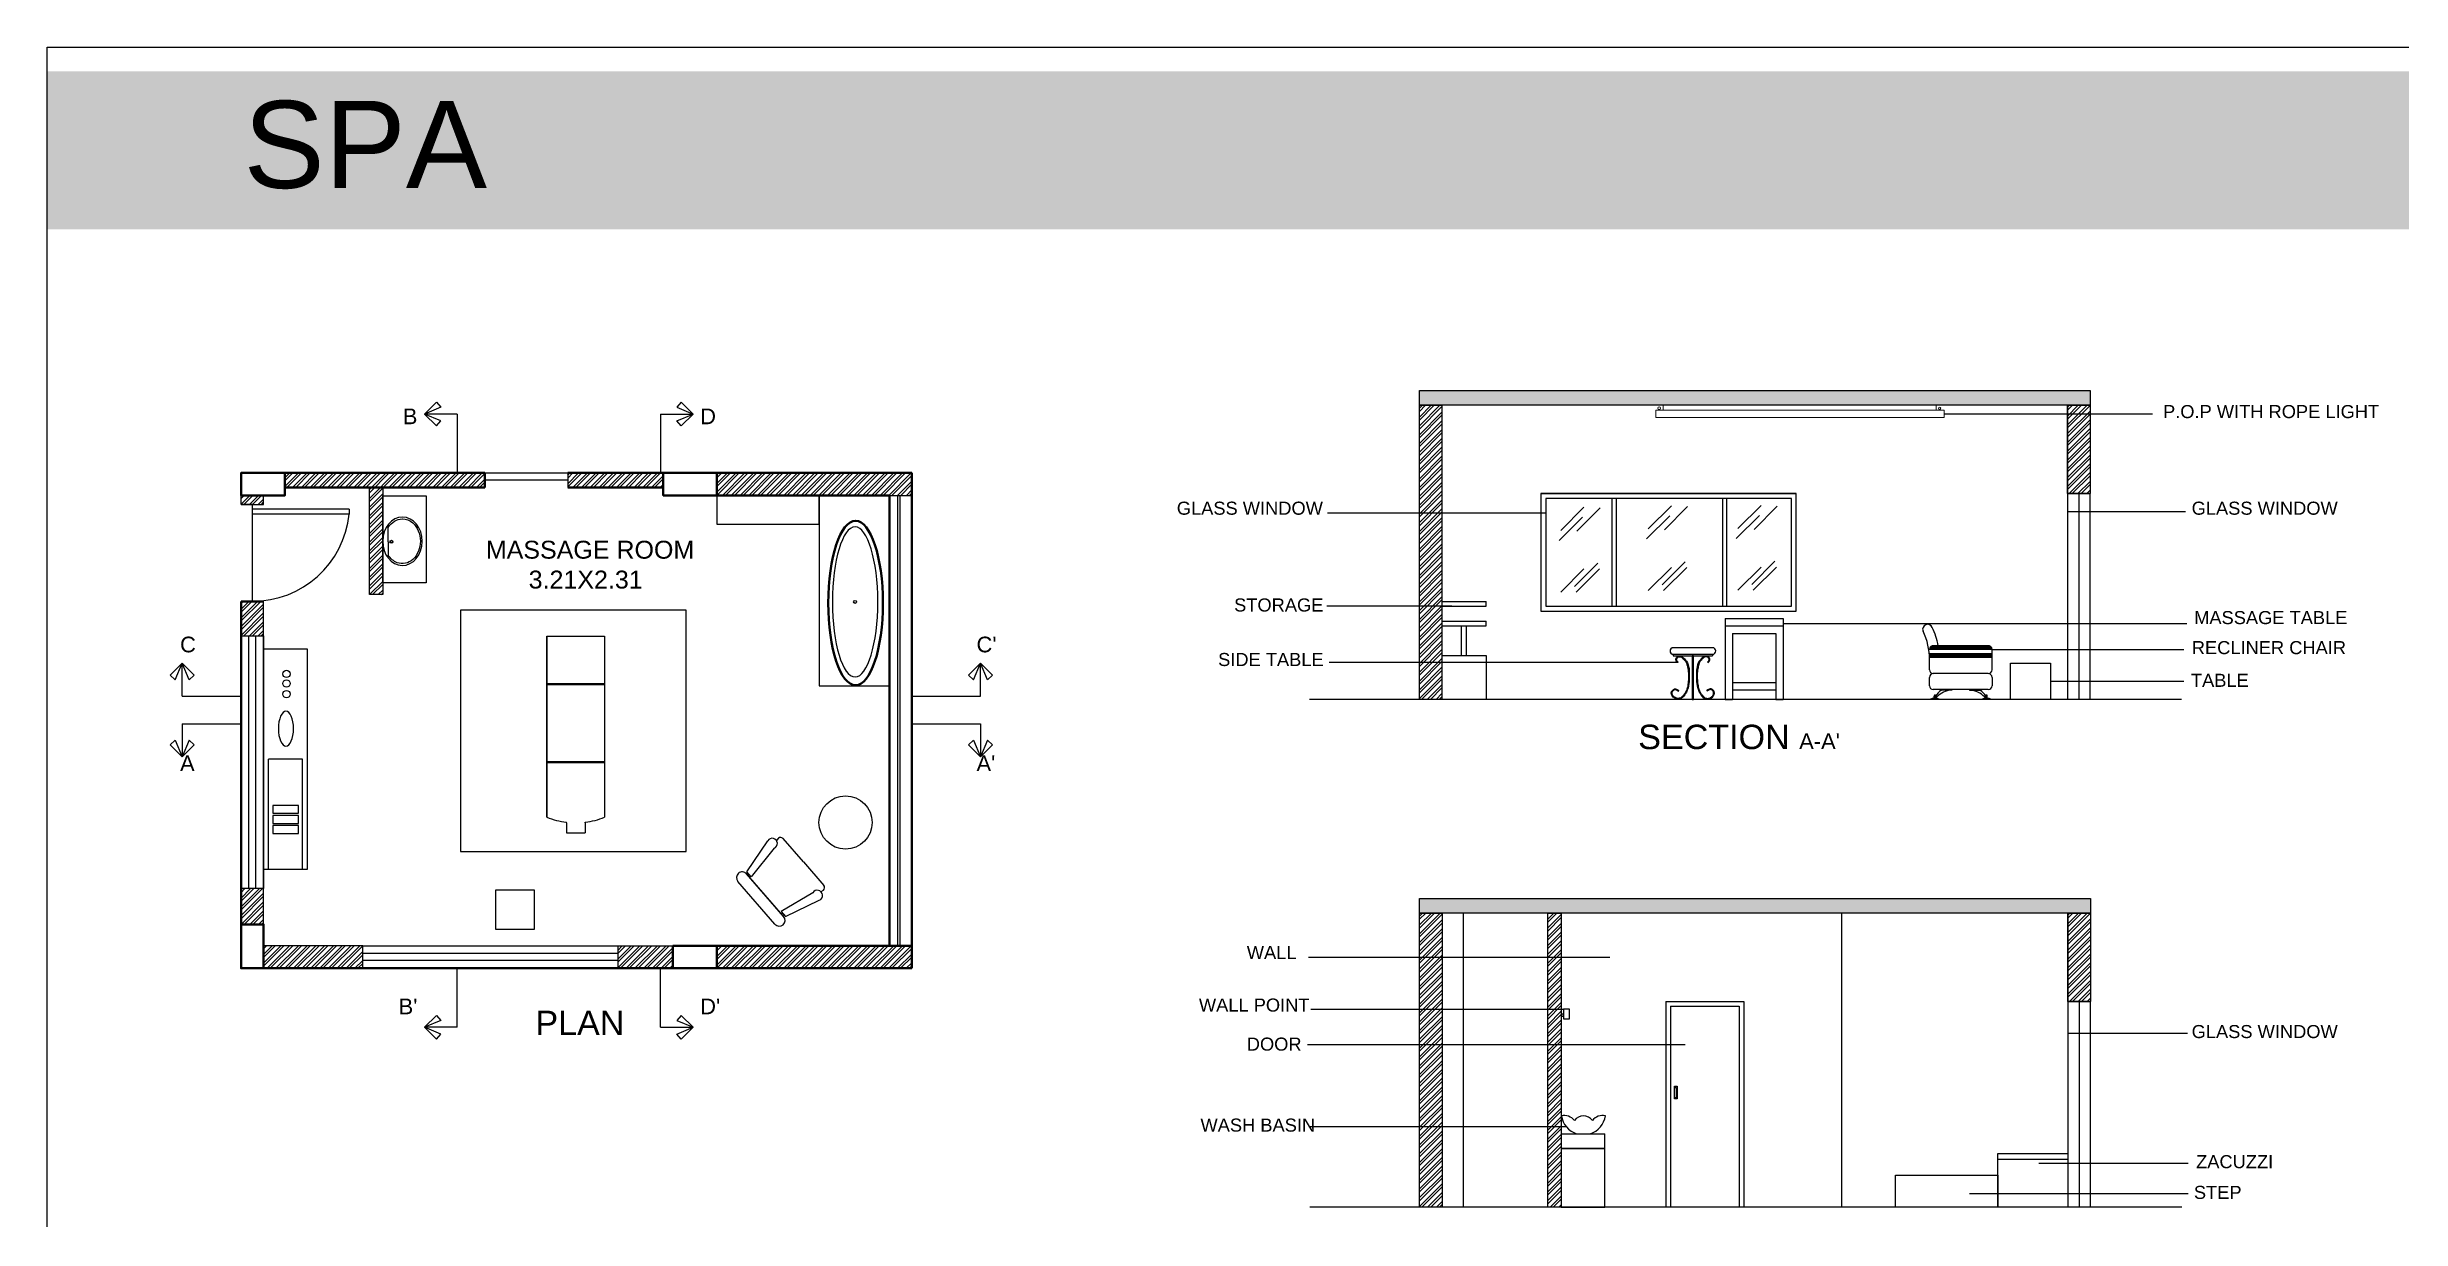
# Model space of a CAD drawing. Header units: millimetres. Extents: x 1521 to 3683, y 1649 to 3322.
# Drawn here: x 1804.94 to 1831.95, y 1663.77 to 1677.22 of the extents above; entities that cross this region are included whole.
import ezdxf

# ---------------------------------------------------------------- set-up
doc = ezdxf.new("R2010")
doc.units = ezdxf.units.MM
doc.header["$LTSCALE"] = 0.1
doc.linetypes.add('DASHED2', pattern=[0.375, 0.25, -0.125])
for name, color, linetype, lineweight in [('Ceiling', 5, 'Continuous', 13), ('COL', 1, 'Continuous', 50), ('plan wall', 7, 'Continuous', 25), ('WALL', 7, 'Continuous', 50), ('WIN', 8, 'Continuous', 25)]:
    doc.layers.add(name, color=color, linetype=linetype, lineweight=lineweight)
doc.layers.add('FURNITURE', color=34, linetype='Continuous')
doc.layers.add('toilet furniture', color=37, linetype='Continuous')
doc.styles.add('WORKING', font='ARIALN.TTF')
pattern_1 = [(45, (406.05768, 53.923305), (-0.0502335308, 0.0502335308), []), (45, (406.05768, 53.958826), (-0.0502335308, 0.0502335308), [])]

# ---------------------------------------------------------------- blocks, each defined once
blk = doc.blocks.new('A$C3F6A36EA')
h = blk.add_hatch(color=10)
h.set_gradient(color1=(22, 110, 12), color2=(129, 189, 10), tint=0.46)
h.paths.add_polyline_path([(-44.213, 20.41), (-3.313, 20.41), (-3.313, 22.222), (-44.213, 22.222)])
at = {"color": 0}
blk.add_lwpolyline([(-44.213, 22.5), (-3.313, 22.5), (-3.313, -5.276), (-44.213, -5.276)], close=True, dxfattribs=at)
at = {"insert": (-41.959, 21.883), "char_height": 1, "width": 22.63115, "attachment_point": 1}
blk.add_mtext('{\\f@Arial Unicode MS|b0|i0|c0|p34;\\C255;\\c16777215;SPA}', dxfattribs=at)
blk = doc.blocks.new('d')
for p, q in [((0.05, 1), (0.05, 0)), ((0.05, 1), (0.1, 1)), ((0.1, 1), (0.1, 0)), ((0, 0), (0.1, 0))]:
    blk.add_line(p, q)
at = {"linetype": 'DASHED2', "ltscale": 500}
blk.add_arc((-0.005, 0), 1.005, 359.9965, 83.9779, dxfattribs=at)
blk = doc.blocks.new('A$C01EB0BB3')
for p, q in [((-0.097, 0.064), (-0.097, 0.064)), ((-0.047, 0.114), (0.447, 0.114)), ((-0.047, 0.014), (0.447, 0.014)), ((0.497, 0.064), (0.497, 0.064))]:
    blk.add_line(p, q)
at = {"linetype": 'Continuous'}
for p, q in [((0, 0), (-0.057, 0)), ((-0.057, -0.314), (0, 0)), ((-0.035, 0.014), (-0.037, 0.001)), ((-0.035, 0.014), (0.435, 0.014)), ((0.4, 0), (0.457, 0)), ((0.457, -0.314), (0.4, 0)), ((0.437, 0), (0.435, 0.014)), ((0.457, 0), (0.543, -0.314)), ((-0.057, 0), (-0.143, -0.314)), ((-0.096, -0.376), (-0.1, -0.4)), ((0.5, -0.4), (0.496, -0.374)), ((0.2, -0.429), (-0.071, -0.429)), ((0.2, -0.429), (0.471, -0.429))]:
    blk.add_line(p, q, dxfattribs=at)
for centre, start, end in [((-0.047, 0.064), 90, 180), ((-0.047, 0.064), 180, 270), ((0.447, 0.064), 0, 90), ((0.447, 0.064), 270, 0)]:
    blk.add_arc(centre, 0.05, start, end)
for centre, radius, start, end in [((-0.1, -0.329), 0.0452, 161.5651, 18.435), ((-0.071, -0.4), 0.0286, 180, 270), ((0.5, -0.329), 0.0452, 161.5651, 18.435), ((0.471, -0.4), 0.0286, 270, 0)]:
    blk.add_arc(centre, radius, start, end, dxfattribs=at)
blk = doc.blocks.new('A$C6D011404')
at = {"layer": 'toilet furniture'}
for q in [(118, 64), (434, 64)]:
    blk.add_line((281, 64), q, dxfattribs=at)
for radius in [16.7, 11.9]:
    blk.add_circle((281, 99), radius, dxfattribs=at)
at = {"layer": 'toilet furniture', "extrusion": (0, 0, -1)}
blk.add_ellipse((276, 225), major_axis=(276, -2), ratio=0.815709, start_param=3.141593, end_param=9.424778, dxfattribs=at)
at = {"layer": 'toilet furniture'}
blk.add_open_spline([(118, 64), (58, 102), (22, 162), (20, 223), (20, 225), (20, 227), (20, 268), (36, 309), (113, 396), (192, 429), (355, 430), (435, 397), (529, 293), (543, 225), (505, 126), (475, 90), (434, 64)], degree=3, knots=[5.365258, 5.365258, 5.365258, 5.365258, 6.257078, 6.257078, 6.283185, 6.283185, 6.283185, 6.901165, 6.901165, 7.841015, 7.841015, 8.780865, 8.780865, 9.720714, 9.720714, 10.328696, 10.328696, 10.328696, 10.328696], dxfattribs=at)
blk = doc.blocks.new('A$C18BE6784')
for p, q in [((0, 0.412), (0.592, 0.412)), ((0, 0.412), (0, -0.413)), ((0, 0.337), (0.592, 0.337)), ((0.075, 0.262), (0.517, 0.262)), ((0.075, 0.262), (0.075, -0.413)), ((0.517, 0.262), (0.517, -0.413)), ((0.592, 0.412), (0.592, -0.413)), ((0.075, -0.238), (0.517, -0.238)), ((0, -0.413), (0.075, -0.413)), ((0.075, -0.313), (0.517, -0.313)), ((0.517, -0.413), (0.592, -0.413))]:
    blk.add_line(p, q)
blk = doc.blocks.new('A$C5CC924A6')
at = {"layer": 'FURNITURE'}
for p, q in [((13, 15.27), (1, 15.27)), ((1, 13.27), (13, 13.27)), ((1, 13.27), (1, 12.77)), ((1, 12.77), (13, 12.77)), ((2.46, 10.85), (2.26, 10.7)), ((7.18, 12.77), (6.82, 12.77)), ((6.82, 12.77), (6.82, -0.6)), ((7.18, -0.6), (7.18, 12.77)), ((11.54, 10.85), (11.74, 10.7)), ((13, 13.27), (13, 12.77)), ((2.57, 1.97), (2.7, 2.18)), ((11.43, 1.97), (11.3, 2.18)), ((6.82, -0.6), (7.18, -0.6))]:
    blk.add_line(p, q, dxfattribs=at)
for centre, start, end in [((1, 14.27), 90, 270), ((13, 14.27), 270, 90)]:
    blk.add_arc(centre, 1, start, end, dxfattribs=at)
for points in [[(2.26, 10.7), (1.77, 11.86), (2.43, 12.63), (5.02, 11.14), (5.9, 6.75), (5.02, 1.63), (2.32, -0.52), (0.39, 1.36), (1.38, 2.68), (2.7, 2.18)], [(11.74, 10.7), (12.23, 11.86), (11.57, 12.63), (8.98, 11.14), (8.1, 6.75), (8.98, 1.63), (11.68, -0.52), (13.61, 1.36), (12.62, 2.68), (11.3, 2.18)]]:
    blk.add_spline(points, degree=3, dxfattribs=at)
for points in [[(2.46, 10.85), (2.38, 10.97), (2.29, 11.09), (2.14, 11.32), (2.08, 11.43), (2.01, 11.64), (2, 11.72), (2.02, 11.89), (2.07, 11.98), (2.21, 12.17), (2.31, 12.26), (2.54, 12.42), (2.68, 12.47), (2.95, 12.5), (3.1, 12.48), (3.4, 12.38), (3.55, 12.3), (4.05, 11.96), (4.39, 11.6), (4.88, 10.93), (5.05, 10.63), (5.31, 9.73), (5.4, 9.13), (5.61, 8.23), (5.65, 7.62), (5.65, 6.51), (5.65, 6.02), (5.58, 4.74), (5.52, 4.26), (5.32, 3.05), (5.19, 2.63), (4.9, 1.94), (4.77, 1.68), (4.47, 1.16), (4.3, 0.9), (3.86, 0.38), (3.58, 0.12), (2.99, -0.21), (2.69, -0.3), (2.03, -0.24), (1.66, -0.1), (1.09, 0.31), (0.88, 0.54), (0.68, 0.94), (0.64, 1.1), (0.63, 1.38), (0.65, 1.51), (0.74, 1.76), (0.8, 1.89), (0.97, 2.13), (1.07, 2.24), (1.26, 2.37), (1.35, 2.41), (1.51, 2.45), (1.59, 2.45), (1.78, 2.41), (1.89, 2.37), (2.18, 2.23), (2.37, 2.1), (2.57, 1.97)], [(11.54, 10.85), (11.62, 10.97), (11.71, 11.09), (11.86, 11.32), (11.92, 11.43), (11.99, 11.64), (12, 11.72), (11.98, 11.89), (11.93, 11.98), (11.79, 12.17), (11.69, 12.26), (11.46, 12.42), (11.32, 12.47), (11.05, 12.5), (10.9, 12.48), (10.6, 12.38), (10.45, 12.3), (9.95, 11.96), (9.61, 11.6), (9.12, 10.93), (8.95, 10.63), (8.69, 9.73), (8.6, 9.13), (8.39, 8.23), (8.35, 7.62), (8.35, 6.51), (8.35, 6.02), (8.42, 4.74), (8.48, 4.26), (8.68, 3.05), (8.81, 2.63), (9.1, 1.94), (9.23, 1.68), (9.53, 1.16), (9.7, 0.9), (10.14, 0.38), (10.42, 0.12), (11.01, -0.21), (11.31, -0.3), (11.97, -0.24), (12.34, -0.1), (12.91, 0.31), (13.12, 0.54), (13.32, 0.94), (13.36, 1.1), (13.37, 1.38), (13.35, 1.51), (13.26, 1.76), (13.2, 1.89), (13.03, 2.13), (12.93, 2.24), (12.74, 2.37), (12.65, 2.41), (12.49, 2.45), (12.41, 2.45), (12.22, 2.41), (12.11, 2.37), (11.82, 2.23), (11.63, 2.1), (11.43, 1.97)]]:
    blk.add_open_spline(points, degree=3, knots=[0, 0, 0, 0, 0.38578, 0.38578, 0.813953, 0.813953, 1.242126, 1.242126, 1.670299, 1.670299, 2.098473, 2.098473, 2.661834, 2.661834, 3.225195, 3.225195, 3.788557, 3.788557, 5.028784, 5.028784, 5.998115, 5.998115, 6.967446, 6.967446, 8.906108, 8.906108, 10.420398, 10.420398, 11.934688, 11.934688, 13.270864, 13.270864, 14.10851, 14.10851, 14.946155, 14.946155, 16.069099, 16.069099, 17.192043, 17.192043, 18.314987, 18.314987, 19.240462, 19.240462, 19.800606, 19.800606, 20.2376, 20.2376, 20.674594, 20.674594, 21.150434, 21.150434, 21.546758, 21.546758, 21.943082, 21.943082, 22.339406, 22.339406, 22.96672, 22.96672, 22.96672, 22.96672], dxfattribs=at)
blk = doc.blocks.new('A$C73AF54F7')
blk.add_line((2.71, 11.83), (2.71, 15.9))
at = {"layer": 'FURNITURE', "color": 3}
for p, q in [((27.71, 19.97), (2.71, 19.97)), ((27.62, 20.47), (2.79, 20.47)), ((27.41, 20.87), (3.01, 20.87)), ((27.11, 21.17), (3.31, 21.17)), ((26.75, 21.37), (3.67, 21.37)), ((27.71, 18.26), (2.71, 18.26)), ((27.71, 17.76), (2.71, 17.76)), ((27.71, 17.36), (2.71, 17.36)), ((27.71, 17.06), (2.71, 17.06)), ((27.71, 16.86), (2.71, 16.86)), ((27.71, 16.76), (2.71, 16.76))]:
    blk.add_line(p, q, dxfattribs=at)
at = {"layer": 'FURNITURE'}
for p, q in [((26.21, 21.47), (4.21, 21.47)), ((27.71, 11.83), (27.71, 19.97)), ((26.21, 10.33), (4.21, 10.33)), ((2.71, 5.5), (2.71, 8.83)), ((26.21, 4), (4.21, 4)), ((4.64, 1.27), (5.14, 1.27)), ((4.64, 0.5), (4.64, 1.27)), ((4.89, 0.5), (4.89, 1.27)), ((5.14, 0.5), (5.14, 1.27)), ((6.89, 4), (6.89, 3.75)), ((11.66, 3.75), (6.89, 3.75)), ((11.66, 4), (11.66, 3.75)), ((18.75, 4), (18.75, 3.75)), ((18.75, 3.75), (23.53, 3.75)), ((23.53, 4), (23.53, 3.75)), ((25.28, 0.5), (25.28, 1.27)), ((25.78, 1.27), (25.28, 1.27)), ((25.53, 0.5), (25.53, 1.27)), ((25.78, 0.5), (25.78, 1.27)), ((27.71, 8.83), (27.71, 5.5))]:
    blk.add_line(p, q, dxfattribs=at)
for centre, radius, start, end in [((2, 28.02), 2, 22.5403, 202.5403), ((-21.4, 16.42), 28.11, 10.34442, 26.09226), ((-21.54, 16.41), 24.25, 358.80309, 26.56099), ((4.21, 19.97), 1.5, 90, 180), ((26.21, 19.97), 1.5, 360, 90), ((4.21, 11.83), 1.5, 180, 270), ((4.21, 8.83), 1.5, 90, 180), ((26.21, 11.83), 1.5, 270, 0), ((26.21, 8.83), 1.5, 0, 90), ((4.21, 5.5), 1.5, 180, 270), ((4.89, -3.75), 4.25, 61.92751, 118.07249), ((4.89, 1.45), 0.288, 319.08622, 220.91378), ((13.64, -7.52), 11.69, 105.37477, 136.67335), ((10.04, -1.23), 5.5, 115.24281, 153.04641), ((16.77, -7.52), 11.69, 43.32665, 74.62523), ((20.37, -1.23), 5.5, 26.95359, 64.75719), ((25.53, -3.75), 4.25, 61.92751, 118.07249), ((25.53, 1.45), 0.288, 319.08622, 220.91378), ((26.21, 5.5), 1.5, 270, 0), ((26.21, 5.5), 1.5, 270, 0)]:
    blk.add_arc(centre, radius, start, end, dxfattribs=at)

msp = doc.modelspace()

# ---------------------------------------------------------------- hatches: boundary and pattern name
h = msp.add_hatch()
h.set_pattern_fill('AR-CONC', color=256, scale=0.0013, style=0)
h.set_pattern_definition([(50, (-113.71888, 93.9504), (0.23684007, -0.020720811), [0.024765, -0.272415]), (355, (-113.71888, 93.9504), (-0.045815674, 0.248373636), [0.019812, -0.217932]), (100.451, (-113.69914, 93.94867), (0.191025252, 0.227651694), [0.021047, -0.231517]), (46.1842, (-113.71888, 94.01643), (0.352402753, -0.054655026), [0.0371475, -0.4086225]), (96.6356, (-113.6895, 94.01188), (0.308625505, 0.321653223), [0.0315705, -0.3472755]), (351.184, (-113.71888, 94.01643), (0.30862599, 0.321652653), [0.029718, -0.326898]), (21, (-113.68586, 93.99992), (0.197099344, -0.132945174), [0.024765, -0.272415]), (326, (-113.68586, 93.99992), (0.080342637, 0.239444356), [0.019812, -0.217932]), (71.4514, (-113.66943, 93.98884), (0.277441438, 0.106499715), [0.021047, -0.231517]), (37.5, (-113.71888, 93.95039), (0.0040151842, 0.1099215505), [0, -0.2152904, 0, -0.221234, 0, -0.2187575]), (7.5, (-113.71888, 93.95039), (0.086865561, 0.130234747), [0, -0.1261364, 0, -0.2103374, 0, -0.0833755]), (327.5, (-113.79251, 93.95039), (0.1762677737, -0.0074473672), [0, -0.08255, 0, -0.257556, 0, -0.341757]), (317.5, (-113.82553, 93.9504), (0.192567936, 0.033054438), [0, -0.107315, 0, -0.1710436, 0, -0.242697])])
h.paths.add_polyline_path([(1820.6862, 1673.2758), (1820.6862, 1673.1071), (1828.3833, 1673.1071), (1828.3833, 1673.2758)])
h = msp.add_hatch()
h.set_pattern_fill('STEEL', color=256, scale=0.022478, style=0)
h.set_pattern_definition([(45, (-113.67591, 93.95039), (-0.0504652516, 0.0504652516), []), (45, (-113.67591, 93.98608), (-0.0504652516, 0.0504652516), [])])
h.paths.add_polyline_path([(1820.6862, 1673.1071), (1820.945, 1673.1071), (1820.945, 1669.7321), (1820.6862, 1669.7321)])
h = msp.add_hatch()
h.set_pattern_fill('STEEL', color=256, scale=0.022478, style=0)
h.set_pattern_definition([(45, (-113.71888, 93.95039), (-0.0504652516, 0.0504652516), []), (45, (-113.71888, 93.98608), (-0.0504652516, 0.0504652516), [])])
h.paths.add_polyline_path([(1828.1245, 1673.1071), (1828.3833, 1673.1071), (1828.3833, 1672.0946), (1828.1245, 1672.0946)])
h = msp.add_hatch()
h.set_pattern_fill('STEEL', color=256, scale=0.022375, style=0)
h.set_pattern_definition(pattern_1)
h.paths.add_polyline_path([(1814.8619, 1672.3311), (1812.6244, 1672.3311), (1812.6244, 1672.0738), (1814.6046, 1672.0738), (1814.8619, 1672.0738)])
h.paths.add_polyline_path([(1812.0091, 1672.3311), (1810.9127, 1672.3311), (1810.9127, 1672.1633), (1812.0091, 1672.1633)])
h.paths.add_polyline_path([(1809.9621, 1672.3311), (1807.6683, 1672.3311), (1807.6683, 1672.1633), (1809.9621, 1672.1633)])
h.paths.add_polyline_path([(1808.7895, 1672.1633), (1808.6368, 1672.1633), (1808.6368, 1670.9348), (1808.7895, 1670.9348)])
h.paths.add_polyline_path([(1807.4222, 1672.0738), (1807.1649, 1672.0738), (1807.1649, 1671.9703), (1807.4222, 1671.9703)])
h.paths.add_polyline_path([(1807.4222, 1667.5625), (1807.1661, 1667.5625), (1807.1661, 1670.4624), (1807.4222, 1670.4624), (1807.4222, 1670.8576), (1807.165, 1670.8576), (1807.1649, 1667.1513), (1807.4222, 1667.1513)])
h = msp.add_hatch()
h.set_pattern_fill('AR-CONC', color=256, scale=0.0013, style=0)
h.set_pattern_definition([(50, (-113.71556, 88.12409), (0.23684007, -0.020720811), [0.024765, -0.272415]), (355, (-113.71556, 88.12409), (-0.045815674, 0.248373636), [0.019812, -0.217932]), (100.451, (-113.69582, 88.12236), (0.191025252, 0.227651694), [0.021047, -0.231517]), (46.1842, (-113.71556, 88.19013), (0.352402753, -0.054655026), [0.0371475, -0.4086225]), (96.6356, (-113.6862, 88.18557), (0.308625505, 0.321653223), [0.0315705, -0.3472755]), (351.184, (-113.71556, 88.19013), (0.30862599, 0.321652653), [0.029718, -0.326898]), (21, (-113.68254, 88.17362), (0.197099344, -0.132945174), [0.024765, -0.272415]), (326, (-113.68254, 88.17362), (0.080342637, 0.239444356), [0.019812, -0.217932]), (71.4514, (-113.66612, 88.16254), (0.277441438, 0.106499715), [0.021047, -0.231517]), (37.5, (-113.71556, 88.12409), (0.0040151842, 0.1099215505), [0, -0.2152904, 0, -0.221234, 0, -0.2187575]), (7.5, (-113.71556, 88.12409), (0.086865561, 0.130234747), [0, -0.1261364, 0, -0.2103374, 0, -0.0833755]), (327.5, (-113.789195, 88.12409), (0.1762677737, -0.0074473672), [0, -0.08255, 0, -0.257556, 0, -0.341757]), (317.5, (-113.82221, 88.12409), (0.192567936, 0.033054438), [0, -0.107315, 0, -0.1710436, 0, -0.242697])])
h.paths.add_polyline_path([(1820.6895, 1667.4495), (1820.6895, 1667.2808), (1828.3866, 1667.2808), (1828.3866, 1667.4495)])
h = msp.add_hatch()
h.set_pattern_fill('STEEL', color=256, scale=0.022478, style=0)
h.set_pattern_definition([(45, (-113.672594, 88.12409), (-0.0504652516, 0.0504652516), []), (45, (-113.672594, 88.15977), (-0.0504652516, 0.0504652516), [])])
h.paths.add_polyline_path([(1820.6895, 1667.2808), (1820.9483, 1667.2808), (1820.9483, 1663.9058), (1820.6895, 1663.9058)])
h = msp.add_hatch()
h.set_pattern_fill('STEEL', color=256, scale=0.022478, style=0)
h.set_pattern_definition([(45, (-101.15416, 63.205476), (-0.0504652516, 0.0504652516), []), (45, (-101.15416, 63.24116), (-0.0504652516, 0.0504652516), [])])
h.paths.add_polyline_path([(1822.1607, 1667.2808), (1822.3142, 1667.2808), (1822.3142, 1663.9058), (1822.1607, 1663.9058)])
h = msp.add_hatch()
h.set_pattern_fill('STEEL', color=256, scale=0.022478, style=0)
h.set_pattern_definition([(45, (-113.71556, 88.12409), (-0.0504652516, 0.0504652516), []), (45, (-113.71556, 88.15977), (-0.0504652516, 0.0504652516), [])])
h.paths.add_polyline_path([(1828.1278, 1667.2808), (1828.3866, 1667.2808), (1828.3866, 1666.2683), (1828.1278, 1666.2683)])
h = msp.add_hatch()
h.set_pattern_fill('STEEL', color=256, scale=0.022375, style=0)
h.set_pattern_definition(pattern_1)
h.paths.add_polyline_path([(1814.8619, 1666.9051), (1812.6244, 1666.9051), (1812.6244, 1666.6478), (1814.8619, 1666.6478)])
h.paths.add_polyline_path([(1811.4876, 1666.9051), (1811.4876, 1666.6478), (1812.121, 1666.6478), (1812.121, 1666.9051)])
h.paths.add_polyline_path([(1808.5605, 1666.6478), (1808.5605, 1666.9051), (1807.4222, 1666.9051), (1807.4222, 1666.6478)])

# ---------------------------------------------------------------- linework, layer by layer
at = {"color": 0}
for p, q in [((1809.268, 1673.0074), (1809.4055, 1673.1437)), ((1809.4055, 1673.1437), (1809.4055, 1673.1437)), ((1809.4055, 1673.1437), (1809.4558, 1673.0864)), ((1812.2155, 1673.1437), (1812.1652, 1673.0864)), ((1812.353, 1673.0074), (1812.2155, 1673.1437)), ((1812.2155, 1673.1437), (1812.2155, 1673.1437)), ((1809.4558, 1673.0864), (1809.268, 1673.0074)), ((1809.6433, 1673.0074), (1809.268, 1673.0074)), ((1809.268, 1673.0074), (1809.4055, 1672.8711)), ((1809.4558, 1672.9285), (1809.268, 1673.0074)), ((1809.4055, 1672.8711), (1809.4558, 1672.9285)), ((1809.4055, 1672.8711), (1809.4055, 1672.8711)), ((1809.6433, 1673.0074), (1809.6433, 1672.3311)), ((1811.9777, 1673.0074), (1811.9777, 1672.3311)), ((1811.9777, 1673.0074), (1812.353, 1673.0074)), ((1812.1652, 1673.0864), (1812.353, 1673.0074)), ((1812.1652, 1672.9285), (1812.353, 1673.0074)), ((1812.2155, 1672.8711), (1812.1652, 1672.9285)), ((1812.353, 1673.0074), (1812.2155, 1672.8711)), ((1812.2155, 1672.8711), (1812.2155, 1672.8711)), ((1806.4886, 1670.1471), (1806.3523, 1670.0096)), ((1806.3523, 1670.0096), (1806.4096, 1669.9593)), ((1806.4096, 1669.9593), (1806.4886, 1670.1471)), ((1806.4886, 1669.7718), (1806.4886, 1670.1471)), ((1806.4886, 1670.1471), (1806.6249, 1670.0096)), ((1806.5675, 1669.9593), (1806.4886, 1670.1471)), ((1806.6249, 1670.0096), (1806.5675, 1669.9593)), ((1806.6249, 1670.0096), (1806.6249, 1670.0096)), ((1815.6494, 1670.1471), (1815.5131, 1670.0096)), ((1815.5131, 1670.0096), (1815.5131, 1670.0096)), ((1815.5131, 1670.0096), (1815.5705, 1669.9593)), ((1815.5705, 1669.9593), (1815.6494, 1670.1471)), ((1815.6494, 1670.1471), (1815.7857, 1670.0096)), ((1815.7284, 1669.9593), (1815.6494, 1670.1471)), ((1815.6494, 1669.7718), (1815.6494, 1670.1471)), ((1815.7857, 1670.0096), (1815.7284, 1669.9593)), ((1815.7857, 1670.0096), (1815.7857, 1670.0096)), ((1806.4886, 1669.7718), (1807.1649, 1669.7718)), ((1814.8619, 1669.7718), (1815.6494, 1669.7718)), ((1806.4886, 1669.4509), (1807.1649, 1669.4509)), ((1806.4886, 1669.4509), (1806.4886, 1669.0757)), ((1814.8619, 1669.4509), (1815.6494, 1669.4509)), ((1815.6494, 1669.4509), (1815.6494, 1669.0757)), ((1806.3523, 1669.2131), (1806.4096, 1669.2635)), ((1806.4886, 1669.0757), (1806.3523, 1669.2131)), ((1806.4096, 1669.2635), (1806.4886, 1669.0757)), ((1806.5675, 1669.2635), (1806.4886, 1669.0757)), ((1806.4886, 1669.0757), (1806.6249, 1669.2131)), ((1806.6249, 1669.2131), (1806.5675, 1669.2635)), ((1806.6249, 1669.2131), (1806.6249, 1669.2131)), ((1815.5131, 1669.2131), (1815.5705, 1669.2635)), ((1815.6494, 1669.0757), (1815.5131, 1669.2131)), ((1815.5131, 1669.2131), (1815.5131, 1669.2131)), ((1815.5705, 1669.2635), (1815.6494, 1669.0757)), ((1815.7284, 1669.2635), (1815.6494, 1669.0757)), ((1815.6494, 1669.0757), (1815.7857, 1669.2131)), ((1815.7857, 1669.2131), (1815.7284, 1669.2635)), ((1815.7857, 1669.2131), (1815.7857, 1669.2131)), ((1809.6433, 1665.9715), (1809.6433, 1666.6478)), ((1811.9777, 1665.9715), (1811.9777, 1666.6478)), ((1809.268, 1665.9715), (1809.4055, 1666.1078)), ((1809.4558, 1666.0505), (1809.268, 1665.9715)), ((1809.6433, 1665.9715), (1809.268, 1665.9715)), ((1809.268, 1665.9715), (1809.4055, 1665.8352)), ((1809.4558, 1665.8926), (1809.268, 1665.9715)), ((1809.4055, 1666.1078), (1809.4055, 1666.1078)), ((1809.4055, 1666.1078), (1809.4558, 1666.0505)), ((1809.4055, 1665.8352), (1809.4558, 1665.8926)), ((1811.9777, 1665.9715), (1812.353, 1665.9715)), ((1812.2155, 1666.1078), (1812.1652, 1666.0505)), ((1812.1652, 1666.0505), (1812.353, 1665.9715)), ((1812.1652, 1665.8926), (1812.353, 1665.9715)), ((1812.2155, 1665.8352), (1812.1652, 1665.8926)), ((1812.353, 1665.9715), (1812.2155, 1666.1078)), ((1812.2155, 1666.1078), (1812.2155, 1666.1078)), ((1812.353, 1665.9715), (1812.2155, 1665.8352)), ((1809.4055, 1665.8352), (1809.4055, 1665.8352)), ((1812.2155, 1665.8352), (1812.2155, 1665.8352))]:
    msp.add_line(p, q, dxfattribs=at)
for p, q in [((1828.3833, 1673.2758), (1828.3833, 1672.0946)), ((1828.1245, 1673.1071), (1828.1245, 1672.0946)), ((1810.9127, 1672.3311), (1810.9127, 1672.1633)), ((1807.1649, 1671.9703), (1807.1649, 1672.0738)), ((1807.4222, 1671.9703), (1807.4222, 1672.0738)), ((1810.9127, 1672.2472), (1809.9621, 1672.2472)), ((1814.6046, 1672.0738), (1814.8619, 1672.0738)), ((1814.6969, 1672.0738), (1814.6969, 1666.9051)), ((1814.7235, 1672.0738), (1814.7235, 1666.9051)), ((1822.0819, 1672.0946), (1825.0117, 1672.0946)), ((1822.0819, 1672.0946), (1822.0819, 1670.7446)), ((1825.0117, 1670.7446), (1825.0117, 1672.0946)), ((1828.1245, 1672.0946), (1828.3833, 1672.0946)), ((1807.1649, 1671.9703), (1807.4222, 1671.9703)), ((1822.8964, 1672.0383), (1822.8964, 1670.8008)), ((1822.9447, 1672.0383), (1822.9447, 1670.8008)), ((1824.1653, 1672.0383), (1824.1653, 1670.8008)), ((1824.2103, 1672.0383), (1824.2103, 1670.8008)), ((1807.4222, 1667.1513), (1807.4222, 1670.8576)), ((1820.945, 1670.8571), (1821.4512, 1670.8571)), ((1820.945, 1670.8008), (1821.4512, 1670.8008)), ((1821.4512, 1670.8008), (1821.4512, 1670.8571)), ((1820.945, 1670.6321), (1821.4512, 1670.6321)), ((1820.945, 1670.5758), (1821.4512, 1670.5758)), ((1821.17, 1670.2383), (1821.17, 1670.5758)), ((1821.2262, 1670.2383), (1821.2262, 1670.5758)), ((1821.4512, 1670.5758), (1821.4512, 1670.6321)), ((1807.9257, 1670.3098), (1807.4222, 1670.3098)), ((1807.9257, 1667.7845), (1807.9257, 1670.3098)), ((1820.945, 1670.2383), (1821.4512, 1670.2383)), ((1821.4512, 1670.2383), (1821.4512, 1669.7321)), ((1829.4316, 1669.7321), (1819.4257, 1669.7321)), ((1807.4781, 1667.7845), (1807.4781, 1669.0472)), ((1807.8697, 1669.0472), (1807.4781, 1669.0472)), ((1807.8697, 1667.7845), (1807.8697, 1669.0472)), ((1807.4222, 1667.7845), (1807.9257, 1667.7845)), ((1828.1278, 1667.2808), (1828.1278, 1666.2683)), ((1828.3866, 1667.4495), (1828.3866, 1666.2683)), ((1808.5605, 1666.9063), (1807.4222, 1666.9063)), ((1811.4876, 1666.9063), (1812.121, 1666.9063)), ((1823.5128, 1666.2683), (1824.4109, 1666.2683)), ((1823.5128, 1666.2683), (1823.5128, 1663.9058)), ((1823.5691, 1666.212), (1824.3547, 1666.212)), ((1823.5691, 1666.212), (1823.5691, 1663.9058)), ((1824.3547, 1666.212), (1824.3547, 1663.9058)), ((1824.4109, 1666.2683), (1824.4109, 1663.9058)), ((1828.1278, 1666.2683), (1828.3866, 1666.2683)), ((1822.3142, 1664.7495), (1822.815, 1664.7495)), ((1822.3142, 1664.5808), (1822.815, 1664.5808)), ((1822.815, 1664.5808), (1822.815, 1664.7495)), ((1827.3246, 1664.4569), (1828.1293, 1664.4569)), ((1829.4349, 1663.9058), (1819.429, 1663.9058))]:
    msp.add_line(p, q)
at = {"color": 9}
for p, q in [((1826.7071, 1673.0087), (1829.0979, 1673.0087)), ((1822.1381, 1671.8701), (1819.6316, 1671.8701)), ((1822.2903, 1671.5566), (1822.557, 1671.8229)), ((1822.3081, 1671.672), (1822.5747, 1671.9384)), ((1822.4947, 1671.6631), (1822.7614, 1671.9295)), ((1823.2937, 1671.5734), (1823.5603, 1671.8397)), ((1823.3114, 1671.6888), (1823.5781, 1671.9551)), ((1823.4981, 1671.6799), (1823.7648, 1671.9463)), ((1824.3222, 1671.5775), (1824.5889, 1671.8439)), ((1824.34, 1671.693), (1824.6067, 1671.9593)), ((1824.5266, 1671.6841), (1824.7933, 1671.9504)), ((1828.1245, 1671.8904), (1829.4781, 1671.8904)), ((1822.4681, 1671.03), (1822.7347, 1671.2964)), ((1823.3114, 1670.9812), (1823.5781, 1671.2475)), ((1823.4714, 1671.0468), (1823.7381, 1671.3132)), ((1823.4892, 1670.9812), (1823.7559, 1671.2475)), ((1824.34, 1670.9854), (1824.6067, 1671.2517)), ((1824.5, 1671.051), (1824.7666, 1671.3174)), ((1824.5178, 1670.9854), (1824.7844, 1671.2517)), ((1822.3081, 1670.9644), (1822.5747, 1671.2308)), ((1822.4859, 1670.9644), (1822.7525, 1671.2308)), ((1821.0578, 1670.8008), (1819.6257, 1670.8008)), ((1824.8614, 1670.6024), (1829.4933, 1670.6024)), ((1827.2577, 1670.3059), (1829.4597, 1670.3059)), ((1823.6475, 1670.155), (1819.6501, 1670.155)), ((1827.928, 1669.9411), (1829.4595, 1669.9411)), ((1821.193, 1663.9058), (1821.193, 1667.2808)), ((1825.5338, 1663.9058), (1825.5338, 1667.2808)), ((1822.8705, 1666.7729), (1819.4134, 1666.7729)), ((1822.3142, 1666.1753), (1819.4388, 1666.1753)), ((1822.3418, 1666.1753), (1819.7193, 1666.1753)), ((1822.3418, 1666.1753), (1819.747, 1666.1753)), ((1828.1278, 1665.9037), (1829.5007, 1665.9037)), ((1823.7362, 1665.7687), (1819.4005, 1665.7687)), ((1822.3739, 1664.8271), (1819.4191, 1664.8271)), ((1827.7933, 1664.4123), (1829.5094, 1664.4123)), ((1827.0007, 1664.063), (1829.5089, 1664.063))]:
    msp.add_line(p, q, dxfattribs=at)
for points in [[(1820.6862, 1673.2758), (1828.3833, 1673.2758), (1828.3833, 1673.1071), (1820.6862, 1673.1071)], [(1820.6862, 1673.1071), (1820.945, 1673.1071), (1820.945, 1669.7321), (1820.6862, 1669.7321)], [(1828.1245, 1673.1071), (1828.3833, 1673.1071), (1828.3833, 1672.0946), (1828.1245, 1672.0946)], [(1808.6368, 1672.1633), (1808.7895, 1672.1633), (1808.7895, 1670.9348), (1808.6368, 1670.9348)], [(1809.288, 1671.0685), (1808.7895, 1671.0685), (1808.7895, 1672.067), (1809.288, 1672.067)], [(1813.8, 1672.0738), (1812.6244, 1672.0738), (1812.6244, 1671.7436), (1813.8, 1671.7436)], [(1813.8, 1669.8901), (1814.6046, 1669.8901), (1814.6046, 1672.0738), (1813.8, 1672.0738)], [(1825.0117, 1672.0946), (1822.0819, 1672.0946), (1822.0819, 1670.7446), (1825.0117, 1670.7446)], [(1824.9555, 1672.0383), (1822.1381, 1672.0383), (1822.1381, 1670.8008), (1824.9555, 1670.8008)], [(1809.682, 1667.9865), (1812.2705, 1667.9865), (1812.2705, 1670.7553), (1809.682, 1670.7553)], [(1807.5271, 1668.4268), (1807.8238, 1668.4268), (1807.8238, 1668.517), (1807.5271, 1668.517)], [(1807.5271, 1668.3101), (1807.8238, 1668.3101), (1807.8238, 1668.4003), (1807.5271, 1668.4003)], [(1807.5271, 1668.1949), (1807.8238, 1668.1949), (1807.8238, 1668.2851), (1807.5271, 1668.2851)], [(1810.0847, 1667.0975), (1810.5311, 1667.0975), (1810.5311, 1667.5434), (1810.0847, 1667.5434)], [(1820.6895, 1667.4495), (1828.3866, 1667.4495), (1828.3866, 1667.2808), (1820.6895, 1667.2808)], [(1820.6895, 1667.2808), (1820.9483, 1667.2808), (1820.9483, 1663.9058), (1820.6895, 1663.9058)], [(1822.1607, 1667.2808), (1822.3142, 1667.2808), (1822.3142, 1663.9058), (1822.1607, 1663.9058)], [(1828.1278, 1667.2808), (1828.3866, 1667.2808), (1828.3866, 1666.2683), (1828.1278, 1666.2683)], [(1823.6128, 1665.2798), (1823.6314, 1665.2798), (1823.6314, 1665.1629), (1823.6128, 1665.1629)], [(1827.3246, 1664.5245), (1828.1293, 1664.5245), (1828.1293, 1663.9058), (1827.3246, 1663.9058)], [(1826.1491, 1664.2731), (1827.3246, 1664.2731), (1827.3246, 1663.9058), (1826.1491, 1663.9058)]]:
    msp.add_lwpolyline(points, close=True)
for points in [[(1807.4273, 1672.3311), (1807.1649, 1672.3311)], [(1807.1649, 1670.7648), (1807.1649, 1670.8576), (1807.2937, 1670.8576), (1807.2937, 1671.9703), (1807.1649, 1671.9703), (1807.1649, 1672.3311)], [(1807.1649, 1672.3311), (1814.8619, 1672.3311)]]:
    msp.add_lwpolyline(points)
for points in [[(1807.4222, 1670.4624), (1807.4222, 1667.5625), (1807.1661, 1667.5625), (1807.1661, 1670.4624)], [(1808.5605, 1666.9063), (1811.4876, 1666.9063), (1811.4876, 1666.6478), (1808.5605, 1666.6478)]]:
    msp.add_lwpolyline(points, close=True, dxfattribs=at)
at = {"color": 42}
for points in [[(1822.3418, 1666.1232), (1822.3142, 1666.1232), (1822.3142, 1666.0985), (1822.3418, 1666.0985)], [(1822.4093, 1666.1775), (1822.3418, 1666.1775), (1822.3418, 1666.0689), (1822.4093, 1666.0689)]]:
    msp.add_lwpolyline(points, close=True, dxfattribs=at)
at = {"color": 0}
for points in [[(1823.6128, 1665.2963), (1823.643, 1665.2963), (1823.643, 1665.1502), (1823.6128, 1665.1502)], [(1822.815, 1664.5808), (1822.3142, 1664.5808), (1822.3142, 1663.9058), (1822.815, 1663.9058)]]:
    msp.add_lwpolyline(points, close=True, dxfattribs=at)
for centre, radius in [((1814.2106, 1670.8509), 0.0168), ((1807.6862, 1670.0252), 0.042), ((1807.6862, 1669.9151), 0.042), ((1807.6862, 1669.794), 0.042), ((1814.1014, 1668.3207), 0.3052)]:
    msp.add_circle(centre, radius)
at = {"extrusion": (0, 0, -1)}
for centre, major_axis, ratio in [((1814.2106, 1670.8509), (0, -0.8608), 0.303153), ((1807.6793, 1669.3984), (0, 0.2008), 0.4328362)]:
    msp.add_ellipse(centre, major_axis=major_axis, ratio=ratio, dxfattribs=at)
at = {"layer": 'Ceiling'}
for p, q in [((1823.3996, 1673.0508), (1826.7071, 1673.0508)), ((1823.3996, 1672.9665), (1823.3996, 1673.0508)), ((1823.3996, 1672.9665), (1826.7071, 1672.9665)), ((1823.4829, 1673.0508), (1823.4829, 1673.1071)), ((1826.6179, 1673.0508), (1826.6179, 1673.1071)), ((1826.7071, 1672.9665), (1826.7071, 1673.0508))]:
    msp.add_line(p, q, dxfattribs=at)
for centre, radius in [((1823.4387, 1673.0744), 0.0162), ((1826.6552, 1673.0735), 0.0133)]:
    msp.add_circle(centre, radius, dxfattribs=at)
at = {"layer": 'COL'}
for points in [[(1807.6683, 1672.3311), (1807.6683, 1672.0738), (1807.1649, 1672.0738), (1807.1649, 1672.3311)], [(1812.0091, 1672.3311), (1812.6244, 1672.3311), (1812.6244, 1672.0738), (1812.0091, 1672.0738)], [(1807.4222, 1666.6478), (1807.1649, 1666.6478), (1807.1649, 1667.1513), (1807.4222, 1667.1513)], [(1812.121, 1666.6478), (1812.121, 1666.9051), (1812.6244, 1666.9051), (1812.6244, 1666.6478)]]:
    msp.add_lwpolyline(points, close=True, dxfattribs=at)
at = {"layer": 'FURNITURE', "color": 3}
msp.add_lwpolyline([(1827.928, 1669.7321), (1827.4684, 1669.7321), (1827.4684, 1670.15), (1827.928, 1670.15)], close=True, dxfattribs=at)
at = {"layer": 'FURNITURE'}
for centre, radius, start, end in [((1822.3475, 1664.8026), 0.1553, 40.46719, 101.93109), ((1822.5685, 1664.9936), 0.2561, 188.76518, 252.34979), ((1822.5685, 1664.8255), 0.129, 37.13136, 142.86864), ((1822.5685, 1664.9936), 0.2561, 287.65021, 351.23482), ((1822.7895, 1664.8026), 0.1553, 78.06891, 139.53281)]:
    msp.add_arc(centre, radius, start, end, dxfattribs=at)
at = {"layer": 'plan wall'}
for p, q in [((1810.6743, 1670.4584), (1810.6743, 1668.3817)), ((1810.6743, 1670.4584), (1810.6743, 1670.025)), ((1810.6743, 1670.4584), (1810.6743, 1669.9167)), ((1810.6743, 1669.9167), (1811.3364, 1669.9167)), ((1810.6743, 1669.9167), (1810.6743, 1668.8332)), ((1810.6743, 1669.9058), (1811.3364, 1669.9058)), ((1810.6743, 1669.0203), (1811.3364, 1669.0203)), ((1810.6743, 1669.0094), (1811.3364, 1669.0094)), ((1810.897, 1668.317), (1810.897, 1668.3237)), ((1810.897, 1668.317), (1810.897, 1668.202)), ((1811.1137, 1668.317), (1811.1137, 1668.3237)), ((1811.1137, 1668.317), (1811.1137, 1668.202)), ((1810.897, 1668.202), (1811.1137, 1668.202))]:
    msp.add_line(p, q, dxfattribs=at)
msp.add_lwpolyline([(1810.6743, 1668.3817), (1810.6743, 1670.4584), (1811.3364, 1670.4584), (1811.3364, 1668.3817)], dxfattribs=at)
for start, end in [(247.87617, 262.9214), (277.0786, 292.12383)]:
    msp.add_arc((1811.0053, 1669.196), 0.879, start, end, dxfattribs=at)
at = {"layer": 'WALL'}
for p, q in [((1807.1649, 1672.3311), (1807.1649, 1672.1633)), ((1807.1649, 1672.3311), (1807.3327, 1672.3311)), ((1807.1649, 1672.3311), (1809.9621, 1672.3311)), ((1809.9621, 1672.3311), (1809.9621, 1672.1633)), ((1810.9127, 1672.3311), (1812.0091, 1672.3311)), ((1812.6244, 1672.3311), (1812.6244, 1672.1633)), ((1812.6244, 1672.3311), (1814.8619, 1672.3311)), ((1814.8619, 1672.3311), (1814.8619, 1666.6478)), ((1807.6683, 1672.1633), (1809.9621, 1672.1633)), ((1810.9127, 1672.1633), (1812.0091, 1672.1633)), ((1812.6244, 1672.0738), (1814.6046, 1672.0738)), ((1814.6046, 1672.0738), (1814.6046, 1666.9051)), ((1807.165, 1670.8576), (1807.1649, 1666.9051)), ((1807.1649, 1670.7648), (1807.1649, 1666.9051)), ((1807.165, 1670.8576), (1807.4223, 1670.8576)), ((1812.6244, 1666.9051), (1814.8619, 1666.9051)), ((1807.1649, 1666.6478), (1812.6244, 1666.6478)), ((1814.8619, 1666.6478), (1812.6244, 1666.6478))]:
    msp.add_line(p, q, dxfattribs=at)
at = {"layer": 'WALL', "extrusion": (0, 0, -1)}
msp.add_ellipse((1814.2163, 1670.8388), major_axis=(0, -0.944), ratio=0.332568, dxfattribs=at)
at = {"layer": 'WIN'}
for p, q in [((1828.1245, 1672.0946), (1828.1245, 1669.7321)), ((1828.2539, 1672.0946), (1828.2539, 1669.7321)), ((1828.3833, 1669.7321), (1828.3833, 1672.0946)), ((1807.2552, 1667.5625), (1807.2552, 1670.4624)), ((1807.3331, 1667.5625), (1807.3331, 1670.4624)), ((1811.4876, 1666.8164), (1808.5605, 1666.8164)), ((1811.4876, 1666.7377), (1808.5605, 1666.7377)), ((1828.1278, 1666.2683), (1828.1278, 1663.9058)), ((1828.2572, 1666.2683), (1828.2572, 1663.9058)), ((1828.3866, 1663.9058), (1828.3866, 1666.2683))]:
    msp.add_line(p, q, dxfattribs=at)

# ---------------------------------------------------------------- block references
at = {"color": 0}
msp.add_blockref('A$C3F6A36EA', (1849.151, 1654.7171), dxfattribs=at)
at = {"xscale": 1.125, "yscale": 1.125, "zscale": 1.125}
msp.add_blockref('A$C18BE6784', (1824.1956, 1670.1962), dxfattribs=at)
at = {"xscale": 1.3160028511723, "yscale": 1.31600285117247, "zscale": 1.316002851172769, "rotation": 130.9679486993889}
msp.add_blockref('A$C01EB0BB3', (1813.3639, 1667.2996), dxfattribs=at)
at = {"layer": 'FURNITURE', "color": 3}
for name, p, xscale, yscale, zscale in [('A$C73AF54F7', (1826.4615, 1669.7321), 0.0287355619479399, 0.0287355619479399, 0.0287355619478775), ('A$C5CC924A6', (1823.5628, 1669.7545), 0.0374071702233323, 0.0374071702233323, 0.0374071702231226)]:
    msp.add_blockref(name, p, dxfattribs=dict(at, xscale=xscale, yscale=yscale, zscale=zscale))
at = {"layer": 'plan wall'}
for name, p, xscale, yscale, zscale, rotation in [('d', (1807.2934, 1671.9703), 1.112649617600153, 1.112649547238561, 1.112649576697242, 270.0035021809849), ('A$C6D011404', (1808.7896, 1671.8252), 0.0010068385050053, 0.001006906785733, 0.0010068794725363, 269.9961142167016)]:
    msp.add_blockref(name, p, dxfattribs=dict(at, xscale=xscale, yscale=yscale, zscale=zscale, rotation=rotation))

# ---------------------------------------------------------------- texts
at = {"ltscale": 0.2, "style": 'WORKING'}
for s, insert, char_height, width, attachment_point in [('{\\f@Arial Unicode MS|b0|i0|c0|p34;\\H1.96x;B \\P\\pi0.8625;\\H0.5102x;   }', (1809.1881, 1673.0704), 0.091816, 2.429084, 3), ('{\\f@Arial Unicode MS|b0|i0|c0|p34;\\H1.96x;D\\P\\pi0.8625;\\H0.5102x;   }', (1812.4329, 1673.0704), 0.091816, 2.429084, 1), ('{\\f@Arial Unicode MS|b0|i0|c0|p34;\\H1.634x;P.O.P WITH ROPE LIGHT\\H0.6121x;\\P\\pi0.8625;   }', (1830.4604, 1672.7662), 0.091816, 2.70188, 8), ('\\pi0.6898;{\\f@Arial Unicode MS|b0|i0|c0|p34;\\H1.634x;GLASS WINDOW \\H0.6121x;\\P\\pi0.8625;   }', (1817.2128, 1672.0017), 0.091816, 2.429084, 1), ('\\pi0.6898;{\\f@Arial Unicode MS|b0|i0|c0|p34;\\H1.634x;GLASS WINDOW \\H0.6121x;\\P\\pi0.8625;   }', (1828.8588, 1672.0017), 0.091816, 2.429084, 1), ('\\pi0.6898;{\\f@Arial Unicode MS|b0|i0|c0|p34;MASSAGE ROOM\\P\\pi0.86247;    3.21X2.31}', (1809.2833, 1671.5531), 0.205438, 5.435099, 1), ('{\\f@Arial Unicode MS|b0|i0|c0|p34;\\H1.634x;STORAGE  \\H0.6121x;\\P\\pi0.8625;   }', (1818.5601, 1670.8914), 0.091816, 2.429084, 1), ('{\\f@Arial Unicode MS|b0|i0|c0|p34;\\H1.634x;MASSAGE TABLE \\H0.6121x;\\P\\pi0.8625;   }', (1829.5775, 1670.7467), 0.091816, 2.429084, 1), ('{\\f@Arial Unicode MS|b0|i0|c0|p34;\\H1.96x;C\\P\\pi0.8625;\\H0.5102x;   }', (1806.464, 1670.453), 0.091816, 2.429084, 1), ("{\\f@Arial Unicode MS|b0|i0|c0|p34;\\H1.96x;C'\\P\\pi0.8625;\\H0.5102x;   }", (1815.6041, 1670.453), 0.091816, 2.429084, 1), ('\\pi0.6898;{\\f@Arial Unicode MS|b0|i0|c0|p34;\\H1.634x;SIDE TABLE \\H0.6121x;\\P\\pi0.8625;   }', (1817.6867, 1670.2657), 0.091816, 2.429084, 1), ('\\pi0.6898;{\\f@Arial Unicode MS|b0|i0|c0|p34;\\H1.634x;RECLINER CHAIR\\H0.6121x;\\P\\pi0.8625;   }', (1828.8607, 1670.402), 0.091816, 2.878045, 1), ('\\pi0.6898;{\\f@Arial Unicode MS|b0|i0|c0|p34;\\H1.634x;TABLE \\H0.6121x;\\P\\pi0.8625;   }', (1828.8507, 1670.027), 0.091816, 2.429084, 1), ("{\\f@Arial Unicode MS|b0|i0|c0|p34;\\H3.05x;SECTION \\H0.6428x;A-A'\\H1.556x;\\P\\pi0.8625;\\H0.3279x;   }", (1823.1974, 1669.4427), 0.091816, 4.28698, 1), ('{\\f@Arial Unicode MS|b0|i0|c0|p34;\\H1.96x;A\\P\\pi0.8625;\\H0.5102x;   }', (1806.464, 1668.6978), 0.091816, 2.429084, 7), ("{\\f@Arial Unicode MS|b0|i0|c0|p34;\\H1.96x;A'\\P\\pi0.8625;\\H0.5102x;   }", (1815.6041, 1668.6978), 0.091816, 2.429084, 7), ('\\pi0.6898;{\\f@Arial Unicode MS|b0|i0|c0|p34;\\H1.634x;WALL \\H0.6121x;\\P\\pi0.8625;   }', (1818.0159, 1666.9042), 0.091816, 2.429084, 1), ("{\\f@Arial Unicode MS|b0|i0|c0|p34;\\H1.96x;B' \\P\\pi0.8625;\\H0.5102x;   }", (1809.1881, 1665.9085), 0.091816, 2.429084, 9), ('{\\f@Arial Unicode MS|b0|i0|c0|p34;\\H3.05x;PLAN\\P\\pi0.8625;\\H0.3279x;   }', (1810.5419, 1666.1611), 0.091816, 2.429084, 1), ("{\\f@Arial Unicode MS|b0|i0|c0|p34;\\H1.96x;D' \\P\\pi0.8625;\\H0.5102x;   }", (1812.4329, 1665.9085), 0.091816, 2.429084, 7), ('{\\f@Arial Unicode MS|b0|i0|c0|p34;\\H1.634x;WALL POINT  \\H0.6121x;\\P\\pi0.8625;   }', (1819.4254, 1666.3013), 0.091816, 2.429084, 3), ('\\pi0.6898;{\\f@Arial Unicode MS|b0|i0|c0|p34;\\H1.634x;DOOR\\H0.6121x;\\P\\pi0.8625;   }', (1818.0159, 1665.8531), 0.091816, 2.429084, 1), ('\\pi0.6898;{\\f@Arial Unicode MS|b0|i0|c0|p34;\\H1.634x;GLASS WINDOW \\H0.6121x;\\P\\pi0.8625;   }', (1828.8588, 1665.997), 0.091816, 2.429084, 1), ('\\pi0.6898;{\\f@Arial Unicode MS|b0|i0|c0|p34;\\H1.634x;WASH BASIN\\H0.6121x;\\P\\pi0.8625;   }', (1817.4844, 1664.9237), 0.091816, 2.429084, 1), ('{\\f@Arial Unicode MS|b0|i0|c0|p34;\\H1.634x;ZACUZZI \\H0.6121x;\\P\\pi0.8625;   }', (1829.6, 1664.5044), 0.091816, 2.429084, 1), ('\\pi0.6898;{\\f@Arial Unicode MS|b0|i0|c0|p34;\\H1.634x;STEP \\H0.6121x;\\P\\pi0.8625;   }', (1828.8845, 1664.1519), 0.091816, 2.429084, 1)]:
    msp.add_mtext(s, dxfattribs=dict(at, insert=insert, char_height=char_height, width=width, attachment_point=attachment_point))

doc.saveas('drawing.dxf')
